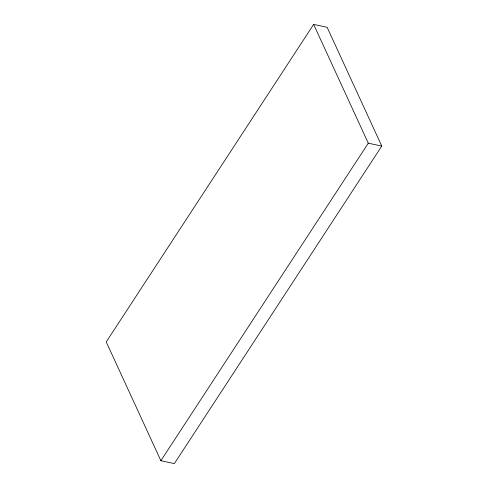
<?xml version="1.0" encoding="UTF-8"?>
<svg xmlns="http://www.w3.org/2000/svg" width="488" height="488" viewBox="0 0 488 488"><rect width="100%" height="100%" fill="white"/><g stroke="black" fill="none" stroke-linecap="round" stroke-linejoin="round"><path stroke-width="0.73" d="M313.65 24.4L106.238 341.917L160.875 460.709L174.35 463.6L381.762 146.083L327.125 27.291L313.65 24.4L368.287 143.191L381.762 146.083M160.875 460.709L368.287 143.191"/></g></svg>
